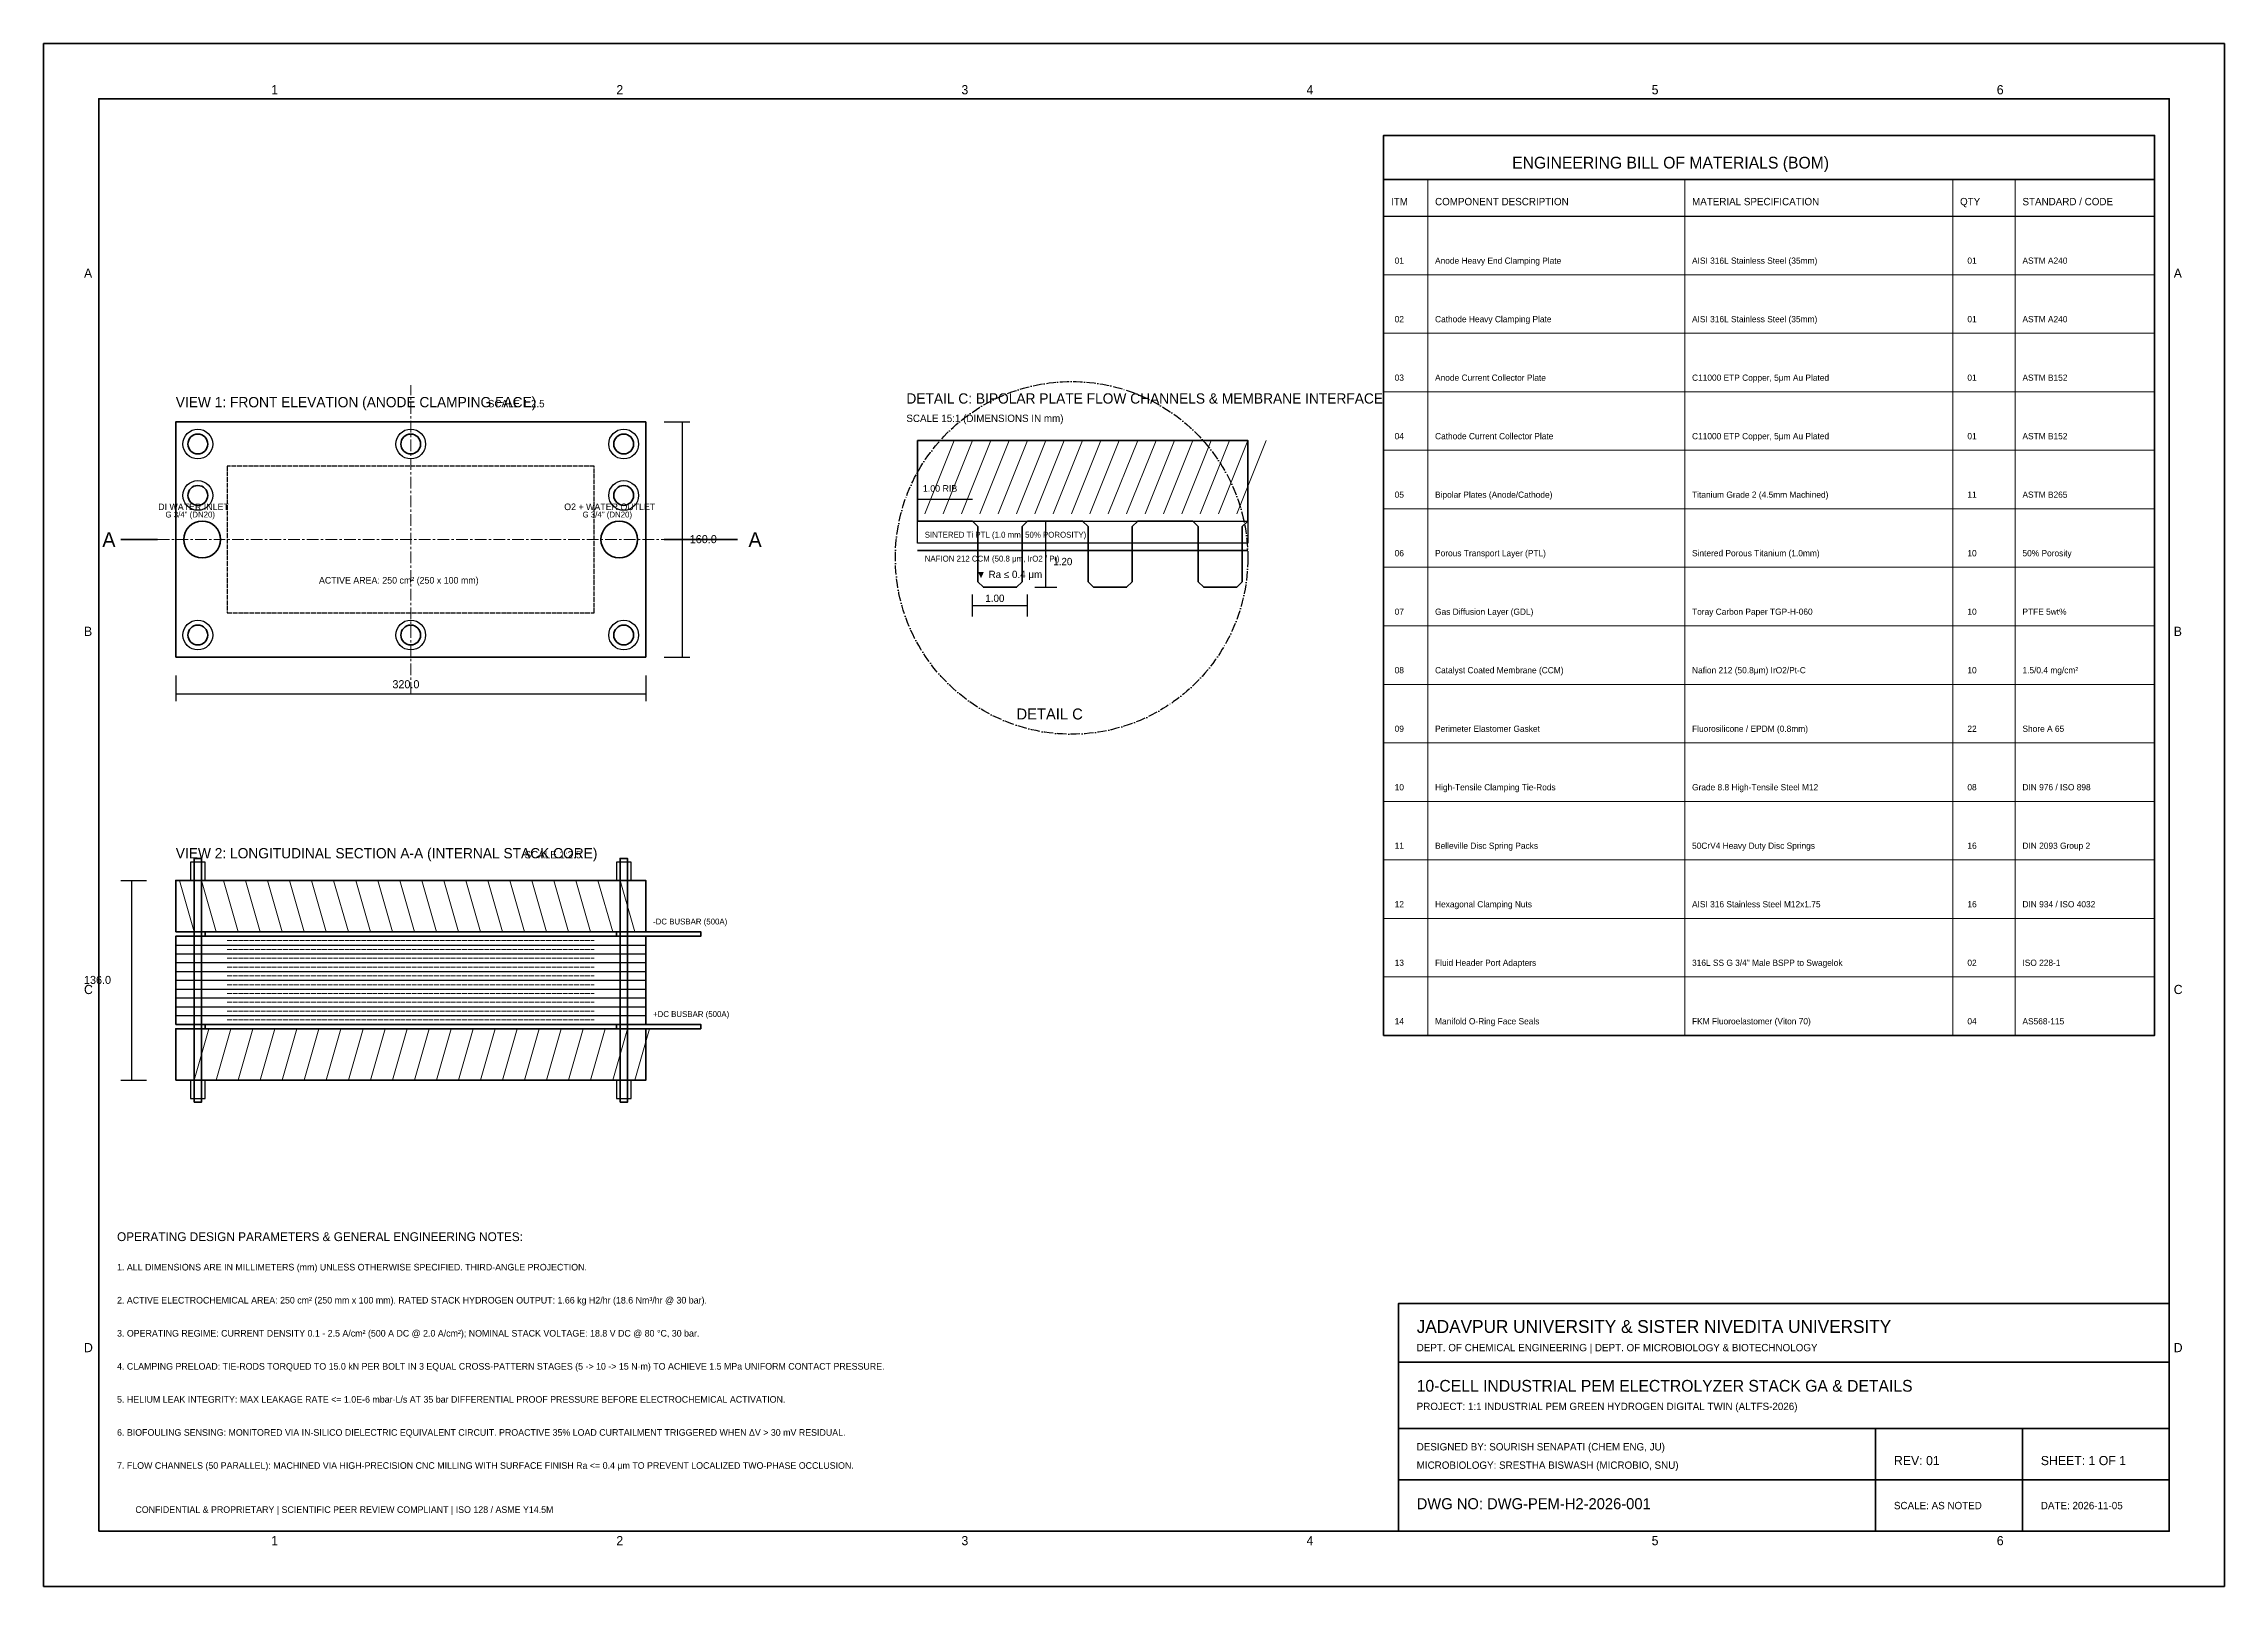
# Model space of a CAD drawing. Header units: millimetres. Extents: x 0 to 594, y 0 to 420.
import ezdxf

# ---------------------------------------------------------------- set-up
doc = ezdxf.new("R2010")
doc.units = ezdxf.units.MM
for name, pattern in [('CENTER', [5.08, 3.175, -0.635, 0.635, -0.635]), ('DASHDOT', [3.556, 2.54, -0.508, 0, -0.508]), ('DASHED', [1.524, 1.27, -0.254])]:
    doc.linetypes.add(name, pattern=pattern)
for name, color, linetype, lineweight in [('ANNOTATION', 7, 'Continuous', 35), ('BORDER_TITLE', 7, 'Continuous', 70), ('CENTERLINES', 1, 'Continuous', 18), ('DIMENSIONS', 4, 'Continuous', 25), ('EQUIPMENT', 3, 'Continuous', 50), ('HATCH', 9, 'Continuous', 18), ('HIDDEN', 8, 'Continuous', 25), ('TABLE_GRID', 4, 'Continuous', 25)]:
    doc.layers.add(name, color=color, linetype=linetype, lineweight=lineweight)

msp = doc.modelspace()

# ---------------------------------------------------------------- linework, layer by layer
at = {"layer": 'BORDER_TITLE', "lineweight": 70}
for p, q in [((21, 285), (31, 285)), ((169, 285), (189, 285))]:
    msp.add_line(p, q, dxfattribs=at)
at = {"layer": 'BORDER_TITLE', "lineweight": 60}
msp.add_line((238, 282), (328, 282), dxfattribs=at)
at = {"layer": 'BORDER_TITLE'}
for p, q in [((369, 61), (579, 61)), ((369, 43), (579, 43)), ((499, 15), (499, 43)), ((539, 15), (539, 43)), ((369, 29), (579, 29))]:
    msp.add_line(p, q, dxfattribs=at)
at = {"layer": 'BORDER_TITLE', "lineweight": 70}
msp.add_lwpolyline([(0, 0), (594, 0), (594, 420), (0, 420), (0, 0)], dxfattribs=at)
at = {"layer": 'BORDER_TITLE', "lineweight": 50}
for points in [[(15, 15), (579, 15), (579, 405), (15, 405), (15, 15)], [(369, 15), (579, 15), (579, 77), (369, 77), (369, 15)]]:
    msp.add_lwpolyline(points, dxfattribs=at)
at = {"layer": 'CENTERLINES', "linetype": 'CENTER'}
for p, q in [((100, 243), (100, 327)), ((26, 285), (174, 285))]:
    msp.add_line(p, q, dxfattribs=at)
at = {"layer": 'DIMENSIONS'}
for p, q in [((169, 317), (176, 317)), ((174, 253), (174, 317)), ((238, 296), (253, 296)), ((270, 290), (276, 290)), ((273, 272), (273, 290)), ((253, 264), (253, 270)), ((268, 264), (268, 270)), ((270, 272), (276, 272)), ((253, 267), (268, 267)), ((169, 253), (176, 253)), ((36, 248), (36, 241)), ((164, 248), (164, 241)), ((36, 243), (164, 243)), ((21, 192.2), (28, 192.2)), ((24, 137.8), (24, 192.2)), ((21, 137.8), (28, 137.8))]:
    msp.add_line(p, q, dxfattribs=at)
at = {"layer": 'DIMENSIONS', "linetype": 'DASHDOT', "lineweight": 25}
msp.add_circle((280, 280), 48, dxfattribs=at)
at = {"layer": 'EQUIPMENT', "lineweight": 25}
for p, q in [((36, 174.6), (164, 174.6)), ((36, 172.2), (164, 172.2)), ((36, 169.8), (164, 169.8)), ((36, 167.4), (164, 167.4)), ((36, 165), (164, 165)), ((36, 162.6), (164, 162.6)), ((36, 160.2), (164, 160.2)), ((36, 157.8), (164, 157.8)), ((36, 155.4), (164, 155.4)), ((36, 153), (164, 153))]:
    msp.add_line(p, q, dxfattribs=at)
at = {"layer": 'EQUIPMENT', "lineweight": 50}
for points in [[(36, 253), (164, 253), (164, 317), (36, 317), (36, 253)], [(238, 312), (238, 290), (253, 290), (254.5, 288.5), (254.5, 273.5), (256, 272), (265, 272), (266.5, 273.5), (266.5, 288.5), (268, 290), (283, 290), (284.5, 288.5), (284.5, 273.5), (286, 272), (295, 272), (296.5, 273.5), (296.5, 288.5), (298, 290), (313, 290), (314.5, 288.5), (314.5, 273.5), (316, 272), (325, 272), (326.5, 273.5), (326.5, 288.5), (328, 290), (328, 312), (238, 312)], [(36, 153), (164, 153), (164, 177), (36, 177), (36, 153)]]:
    msp.add_lwpolyline(points, dxfattribs=at)
at = {"layer": 'EQUIPMENT', "lineweight": 30}
for points in [[(238, 290), (328, 290), (328, 284), (238, 284), (238, 290)], [(40, 192.2), (44, 192.2), (44, 197.2), (40, 197.2), (40, 192.2)], [(156, 192.2), (160, 192.2), (160, 197.2), (156, 197.2), (156, 192.2)], [(40, 132.8), (44, 132.8), (44, 137.8), (40, 137.8), (40, 132.8)], [(156, 132.8), (160, 132.8), (160, 137.8), (156, 137.8), (156, 132.8)]]:
    msp.add_lwpolyline(points, dxfattribs=at)
at = {"layer": 'EQUIPMENT', "lineweight": 35}
for points in [[(41, 131.8), (43, 131.8), (43, 198.2), (41, 198.2), (41, 131.8)], [(157, 131.8), (159, 131.8), (159, 198.2), (157, 198.2), (157, 131.8)]]:
    msp.add_lwpolyline(points, dxfattribs=at)
at = {"layer": 'EQUIPMENT', "lineweight": 40}
for points in [[(36, 178.2), (164, 178.2), (164, 192.2), (36, 192.2), (36, 178.2)], [(44, 177), (156, 177), (156, 178.2), (44, 178.2), (44, 177)], [(156, 177), (179, 177), (179, 178.2), (156, 178.2)], [(36, 137.8), (164, 137.8), (164, 151.8), (36, 151.8), (36, 137.8)], [(44, 151.8), (156, 151.8), (156, 153), (44, 153), (44, 151.8)], [(156, 151.8), (179, 151.8), (179, 153), (156, 153)]]:
    msp.add_lwpolyline(points, dxfattribs=at)
at = {"layer": 'EQUIPMENT', "lineweight": 25}
for centre in [(42, 311), (100, 311), (158, 311), (42, 297), (158, 297), (42, 259), (100, 259), (158, 259)]:
    msp.add_circle(centre, 4.05, dxfattribs=at)
at = {"layer": 'EQUIPMENT', "lineweight": 35}
for centre in [(42, 311), (100, 311), (158, 311), (42, 297), (158, 297), (42, 259), (100, 259), (158, 259)]:
    msp.add_circle(centre, 2.7, dxfattribs=at)
at = {"layer": 'EQUIPMENT', "lineweight": 40}
for centre in [(43.2, 285), (156.8, 285)]:
    msp.add_circle(centre, 5, dxfattribs=at)
at = {"layer": 'HATCH', "lineweight": 15}
for p, q in [((240, 292), (248, 312)), ((245, 292), (253, 312)), ((250, 292), (258, 312)), ((255, 292), (263, 312)), ((260, 292), (268, 312)), ((265, 292), (273, 312)), ((270, 292), (278, 312)), ((275, 292), (283, 312)), ((280, 292), (288, 312)), ((285, 292), (293, 312)), ((290, 292), (298, 312)), ((295, 292), (303, 312)), ((300, 292), (308, 312)), ((305, 292), (313, 312)), ((310, 292), (318, 312)), ((315, 292), (323, 312)), ((320, 292), (328, 312)), ((325, 292), (333, 312)), ((41, 178.2), (37, 192.2)), ((47, 178.2), (43, 192.2)), ((53, 178.2), (49, 192.2)), ((59, 178.2), (55, 192.2)), ((65, 178.2), (61, 192.2)), ((71, 178.2), (67, 192.2)), ((77, 178.2), (73, 192.2)), ((83, 178.2), (79, 192.2)), ((89, 178.2), (85, 192.2)), ((95, 178.2), (91, 192.2)), ((101, 178.2), (97, 192.2)), ((107, 178.2), (103, 192.2)), ((113, 178.2), (109, 192.2)), ((119, 178.2), (115, 192.2)), ((125, 178.2), (121, 192.2)), ((131, 178.2), (127, 192.2)), ((137, 178.2), (133, 192.2)), ((143, 178.2), (139, 192.2)), ((149, 178.2), (145, 192.2)), ((155, 178.2), (151, 192.2)), ((161, 178.2), (157, 192.2)), ((41, 137.8), (45, 151.8)), ((47, 137.8), (51, 151.8)), ((53, 137.8), (57, 151.8)), ((59, 137.8), (63, 151.8)), ((65, 137.8), (69, 151.8)), ((71, 137.8), (75, 151.8)), ((77, 137.8), (81, 151.8)), ((83, 137.8), (87, 151.8)), ((89, 137.8), (93, 151.8)), ((95, 137.8), (99, 151.8)), ((101, 137.8), (105, 151.8)), ((107, 137.8), (111, 151.8)), ((113, 137.8), (117, 151.8)), ((119, 137.8), (123, 151.8)), ((125, 137.8), (129, 151.8)), ((131, 137.8), (135, 151.8)), ((137, 137.8), (141, 151.8)), ((143, 137.8), (147, 151.8)), ((149, 137.8), (153, 151.8)), ((155, 137.8), (159, 151.8)), ((161, 137.8), (165, 151.8))]:
    msp.add_line(p, q, dxfattribs=at)
at = {"layer": 'HIDDEN', "linetype": 'DASHED', "lineweight": 15}
for p, q in [((50, 175.8), (150, 175.8)), ((50, 173.4), (150, 173.4)), ((50, 171), (150, 171)), ((50, 168.6), (150, 168.6)), ((50, 166.2), (150, 166.2)), ((50, 163.8), (150, 163.8)), ((50, 161.4), (150, 161.4)), ((50, 159), (150, 159)), ((50, 156.6), (150, 156.6)), ((50, 154.2), (150, 154.2))]:
    msp.add_line(p, q, dxfattribs=at)
at = {"layer": 'HIDDEN', "linetype": 'DASHED', "lineweight": 25}
msp.add_lwpolyline([(50, 265), (150, 265), (150, 305), (50, 305), (50, 265)], dxfattribs=at)
at = {"layer": 'TABLE_GRID', "lineweight": 35}
msp.add_line((365, 383), (575, 383), dxfattribs=at)
at = {"layer": 'TABLE_GRID', "lineweight": 20}
for p, q in [((377, 150), (377, 383)), ((447, 150), (447, 383)), ((520, 150), (520, 383)), ((537, 150), (537, 383))]:
    msp.add_line(p, q, dxfattribs=at)
at = {"layer": 'TABLE_GRID', "lineweight": 30}
msp.add_line((365, 373), (575, 373), dxfattribs=at)
at = {"layer": 'TABLE_GRID', "lineweight": 15}
for p, q in [((365, 357.07), (575, 357.07)), ((365, 341.14), (575, 341.14)), ((365, 325.21), (575, 325.21)), ((365, 309.29), (575, 309.29)), ((365, 293.36), (575, 293.36)), ((365, 277.43), (575, 277.43)), ((365, 261.5), (575, 261.5)), ((365, 245.57), (575, 245.57)), ((365, 229.64), (575, 229.64)), ((365, 213.71), (575, 213.71)), ((365, 197.79), (575, 197.79)), ((365, 181.86), (575, 181.86)), ((365, 165.93), (575, 165.93)), ((365, 150), (575, 150))]:
    msp.add_line(p, q, dxfattribs=at)
at = {"layer": 'TABLE_GRID', "lineweight": 40}
msp.add_lwpolyline([(365, 150), (575, 150), (575, 395), (365, 395), (365, 150)], dxfattribs=at)

# ---------------------------------------------------------------- texts
at = {"layer": 'ANNOTATION'}
for s, height, p in [('01', 1.7, (368, 360.07)), ('Anode Heavy End Clamping Plate', 1.7, (379, 360.07)), ('AISI 316L Stainless Steel (35mm)', 1.7, (449, 360.07)), ('01', 1.7, (524, 360.07)), ('ASTM A240', 1.7, (539, 360.07)), ('02', 1.7, (368, 344.14)), ('Cathode Heavy Clamping Plate', 1.7, (379, 344.14)), ('AISI 316L Stainless Steel (35mm)', 1.7, (449, 344.14)), ('01', 1.7, (524, 344.14)), ('ASTM A240', 1.7, (539, 344.14)), ('03', 1.7, (368, 328.21)), ('Anode Current Collector Plate', 1.7, (379, 328.21)), ('C11000 ETP Copper, 5μm Au Plated', 1.7, (449, 328.21)), ('01', 1.7, (524, 328.21)), ('ASTM B152', 1.7, (539, 328.21)), ('VIEW 1: FRONT ELEVATION (ANODE CLAMPING FACE)', 2.8, (36, 321)), ('DETAIL C: BIPOLAR PLATE FLOW CHANNELS & MEMBRANE INTERFACE', 2.8, (235, 322)), ('04', 1.7, (368, 312.29)), ('Cathode Current Collector Plate', 1.7, (379, 312.29)), ('C11000 ETP Copper, 5μm Au Plated', 1.7, (449, 312.29)), ('01', 1.7, (524, 312.29)), ('ASTM B152', 1.7, (539, 312.29)), ('05', 1.7, (368, 296.36)), ('Bipolar Plates (Anode/Cathode)', 1.7, (379, 296.36)), ('Titanium Grade 2 (4.5mm Machined)', 1.7, (449, 296.36)), ('11', 1.7, (524, 296.36)), ('ASTM B265', 1.7, (539, 296.36)), ('DI WATER INLET', 1.8, (31.2, 293)), ('O2 + WATER OUTLET', 1.8, (141.8, 293)), ('SINTERED Ti PTL (1.0 mm, 50% POROSITY)', 1.6, (240, 285.5)), ('NAFION 212 CCM (50.8 μm, IrO2 / Pt)', 1.6, (240, 279)), ('06', 1.7, (368, 280.43)), ('Porous Transport Layer (PTL)', 1.7, (379, 280.43)), ('Sintered Porous Titanium (1.0mm)', 1.7, (449, 280.43)), ('10', 1.7, (524, 280.43)), ('50% Porosity', 1.7, (539, 280.43)), ('07', 1.7, (368, 264.5)), ('Gas Diffusion Layer (GDL)', 1.7, (379, 264.5)), ('Toray Carbon Paper TGP-H-060', 1.7, (449, 264.5)), ('10', 1.7, (524, 264.5)), ('PTFE 5wt%', 1.7, (539, 264.5)), ('08', 1.7, (368, 248.57)), ('Catalyst Coated Membrane (CCM)', 1.7, (379, 248.57)), ('Nafion 212 (50.8μm) IrO2/Pt-C', 1.7, (449, 248.57)), ('10', 1.7, (524, 248.57)), ('1.5/0.4 mg/cm²', 1.7, (539, 248.57)), ('09', 1.7, (368, 232.64)), ('Perimeter Elastomer Gasket', 1.7, (379, 232.64)), ('Fluorosilicone / EPDM (0.8mm)', 1.7, (449, 232.64)), ('22', 1.7, (524, 232.64)), ('Shore A 65', 1.7, (539, 232.64)), ('10', 1.7, (368, 216.71)), ('High-Tensile Clamping Tie-Rods', 1.7, (379, 216.71)), ('Grade 8.8 High-Tensile Steel M12', 1.7, (449, 216.71)), ('08', 1.7, (524, 216.71)), ('DIN 976 / ISO 898', 1.7, (539, 216.71)), ('11', 1.7, (368, 200.79)), ('Belleville Disc Spring Packs', 1.7, (379, 200.79)), ('50CrV4 Heavy Duty Disc Springs', 1.7, (449, 200.79)), ('16', 1.7, (524, 200.79)), ('DIN 2093 Group 2', 1.7, (539, 200.79)), ('VIEW 2: LONGITUDINAL SECTION A-A (INTERNAL STACK CORE)', 2.8, (36, 198.2)), ('12', 1.7, (368, 184.86)), ('Hexagonal Clamping Nuts', 1.7, (379, 184.86)), ('AISI 316 Stainless Steel M12x1.75', 1.7, (449, 184.86)), ('16', 1.7, (524, 184.86)), ('DIN 934 / ISO 4032', 1.7, (539, 184.86)), ('-DC BUSBAR (500A)', 1.6, (166, 180.2)), ('13', 1.7, (368, 168.93)), ('Fluid Header Port Adapters', 1.7, (379, 168.93)), ('316L SS G 3/4" Male BSPP to Swagelok', 1.7, (449, 168.93)), ('02', 1.7, (524, 168.93)), ('ISO 228-1', 1.7, (539, 168.93)), ('+DC BUSBAR (500A)', 1.6, (166, 155)), ('14', 1.7, (368, 153)), ('Manifold O-Ring Face Seals', 1.7, (379, 153)), ('FKM Fluoroelastomer (Viton 70)', 1.7, (449, 153)), ('04', 1.7, (524, 153)), ('AS568-115', 1.7, (539, 153)), ('1. ALL DIMENSIONS ARE IN MILLIMETERS (mm) UNLESS OTHERWISE SPECIFIED. THIRD-ANGLE PROJECTION.', 1.8, (20, 86)), ('2. ACTIVE ELECTROCHEMICAL AREA: 250 cm² (250 mm x 100 mm). RATED STACK HYDROGEN OUTPUT: 1.66 kg H2/hr (18.6 Nm³/hr @ 30 bar).', 1.8, (20, 77)), ('JADAVPUR UNIVERSITY & SISTER NIVEDITA UNIVERSITY', 3.5, (374, 69)), ('3. OPERATING REGIME: CURRENT DENSITY 0.1 - 2.5 A/cm² (500 A DC @ 2.0 A/cm²); NOMINAL STACK VOLTAGE: 18.8 V DC @ 80 °C, 30 bar.', 1.8, (20, 68)), ('DEPT. OF CHEMICAL ENGINEERING | DEPT. OF MICROBIOLOGY & BIOTECHNOLOGY', 2, (374, 64)), ('4. CLAMPING PRELOAD: TIE-RODS TORQUED TO 15.0 kN PER BOLT IN 3 EQUAL CROSS-PATTERN STAGES (5 -> 10 -> 15 N·m) TO ACHIEVE 1.5 MPa UNIFORM CONTACT PRESSURE.', 1.8, (20, 59)), ('10-CELL INDUSTRIAL PEM ELECTROLYZER STACK GA & DETAILS', 3.2, (374, 53)), ('5. HELIUM LEAK INTEGRITY: MAX LEAKAGE RATE <= 1.0E-6 mbar·L/s AT 35 bar DIFFERENTIAL PROOF PRESSURE BEFORE ELECTROCHEMICAL ACTIVATION.', 1.8, (20, 50)), ('PROJECT: 1:1 INDUSTRIAL PEM GREEN HYDROGEN DIGITAL TWIN (ALTFS-2026)', 2, (374, 48)), ('6. BIOFOULING SENSING: MONITORED VIA IN-SILICO DIELECTRIC EQUIVALENT CIRCUIT. PROACTIVE 35% LOAD CURTAILMENT TRIGGERED WHEN ΔV > 30 mV RESIDUAL.', 1.8, (20, 41)), ('DESIGNED BY: SOURISH SENAPATI (CHEM ENG, JU)', 2, (374, 37)), ('7. FLOW CHANNELS (50 PARALLEL): MACHINED VIA HIGH-PRECISION CNC MILLING WITH SURFACE FINISH Ra <= 0.4 μm TO PREVENT LOCALIZED TWO-PHASE OCCLUSION.', 1.8, (20, 32)), ('MICROBIOLOGY: SRESTHA BISWASH (MICROBIO, SNU)', 2, (374, 32)), ('REV: 01', 2.5, (504, 33)), ('SHEET: 1 OF 1', 2.5, (544, 33)), ('DWG NO: DWG-PEM-H2-2026-001', 3, (374, 21)), ('CONFIDENTIAL & PROPRIETARY | SCIENTIFIC PEER REVIEW COMPLIANT | ISO 128 / ASME Y14.5M', 1.8, (25, 20)), ('SCALE: AS NOTED', 2, (504, 21)), ('DATE: 2026-11-05', 2, (544, 21))]:
    msp.add_text(s, height=height, dxfattribs=at).set_placement(p)
at = {"layer": 'BORDER_TITLE'}
for s, height, p in [('1', 2.5, (62, 406.2)), ('2', 2.5, (156, 406.2)), ('3', 2.5, (250, 406.2)), ('4', 2.5, (344, 406.2)), ('5', 2.5, (438, 406.2)), ('6', 2.5, (532, 406.2)), ('ENGINEERING BILL OF MATERIALS (BOM)', 3.2, (400, 386)), ('ITM', 2, (367, 376)), ('COMPONENT DESCRIPTION', 2, (379, 376)), ('MATERIAL SPECIFICATION', 2, (449, 376)), ('QTY', 2, (522, 376)), ('STANDARD / CODE', 2, (539, 376)), ('A', 2.5, (11, 356.25)), ('A', 2.5, (580.2, 356.25)), ('A', 4, (16, 283)), ('A', 4, (192, 283)), ('B', 2.5, (11, 258.75)), ('B', 2.5, (580.2, 258.75)), ('DETAIL C', 3, (265, 236)), ('C', 2.5, (11, 161.25)), ('C', 2.5, (580.2, 161.25)), ('OPERATING DESIGN PARAMETERS & GENERAL ENGINEERING NOTES:', 2.4, (20, 94)), ('D', 2.5, (11, 63.75)), ('D', 2.5, (580.2, 63.75)), ('1', 2.5, (62, 11.2)), ('2', 2.5, (156, 11.2)), ('3', 2.5, (250, 11.2)), ('4', 2.5, (344, 11.2)), ('5', 2.5, (438, 11.2)), ('6', 2.5, (532, 11.2))]:
    msp.add_text(s, height=height, dxfattribs=at).set_placement(p)
at = {"layer": 'DIMENSIONS'}
for s, height, p in [('SCALE 1:2.5', 2, (121, 321)), ('SCALE 15:1 (DIMENSIONS IN mm)', 2, (235, 317)), ('1.00 RIB', 1.8, (239.5, 298)), ('G 3/4" (DN20)', 1.6, (33.2, 291)), ('G 3/4" (DN20)', 1.6, (146.8, 291)), ('160.0', 2.2, (176, 284)), ('1.20', 2, (275, 278)), ('ACTIVE AREA: 250 cm² (250 x 100 mm)', 1.8, (75, 273)), ('▼ Ra ≤ 0.4 μm', 2, (254, 274.5)), ('1.00', 2, (256.5, 268)), ('320.0', 2.2, (95, 244.5)), ('SCALE 1:2.5', 2, (131, 198.2)), ('136.0', 2.2, (11, 164))]:
    msp.add_text(s, height=height, dxfattribs=at).set_placement(p)

doc.saveas('drawing.dxf')
